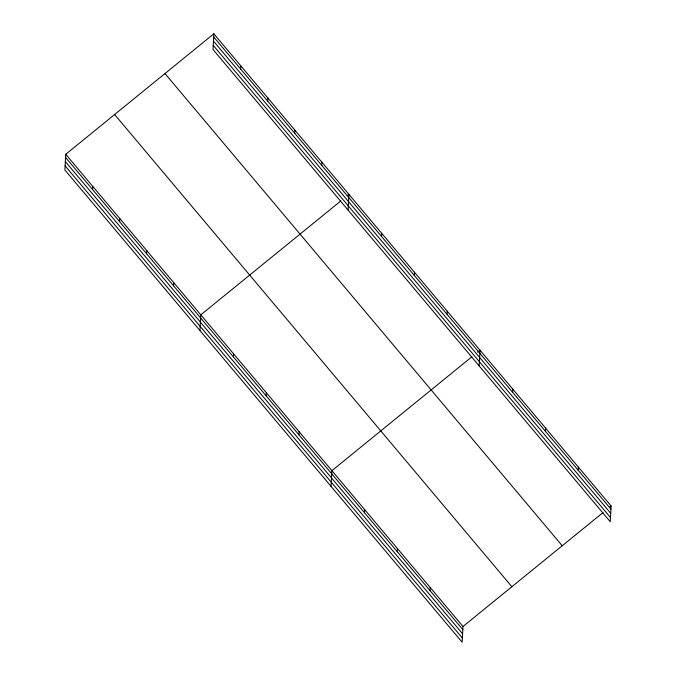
<?xml version="1.0" encoding="UTF-8"?>
<svg xmlns="http://www.w3.org/2000/svg" width="676" height="676" viewBox="0 0 676 676"><rect width="100%" height="100%" fill="white"/><g stroke="black" fill="none" stroke-linecap="round" stroke-linejoin="round"><path stroke-width="1.01" d="M65.741 154.289L64.888 169.997L462.147 642.2L462.992 626.491L65.741 154.289L213.853 33.8L611.112 506.003L610.259 521.711L213.008 49.509L213.853 33.8M92.587 189.542L92.756 186.399M119.593 221.643L119.77 218.509M146.607 253.754L146.776 250.619M173.622 285.863L173.791 282.729M199.952 330.547L200.806 314.839L340.772 200.975M240.698 69.053L240.867 65.91M233.414 356.936L233.583 353.793M267.713 101.163L267.882 98.02M266.183 395.891L266.352 392.748M294.728 133.273L294.897 130.13M298.961 434.845L299.13 431.71M321.742 165.383L321.911 162.24M331.054 486.374L331.899 470.665L471.873 356.801M348.072 210.059L348.926 194.35L347.295 195.677M364.508 512.763L364.677 509.62M381.526 236.448L381.695 233.305M397.277 551.717L397.446 548.574M414.295 275.402L414.472 272.259M430.054 590.672L430.223 587.537M447.073 314.357L447.242 311.222M479.166 365.885L480.019 350.176L477.569 352.162M512.619 392.274L512.788 389.131M545.397 431.229L545.566 428.094M578.166 470.192L578.335 467.048M462.992 626.491L602.967 512.628M609.482 507.33L611.112 506.003M213.684 36.943L610.943 509.146M213.464 41.084L610.715 513.295M213.227 45.36L610.487 517.562M164.978 73.557L562.238 545.769M114.616 114.523L511.876 586.734M65.572 157.432L462.823 629.635M65.344 161.572L462.604 633.775M65.116 165.848L462.367 638.051"/></g></svg>
